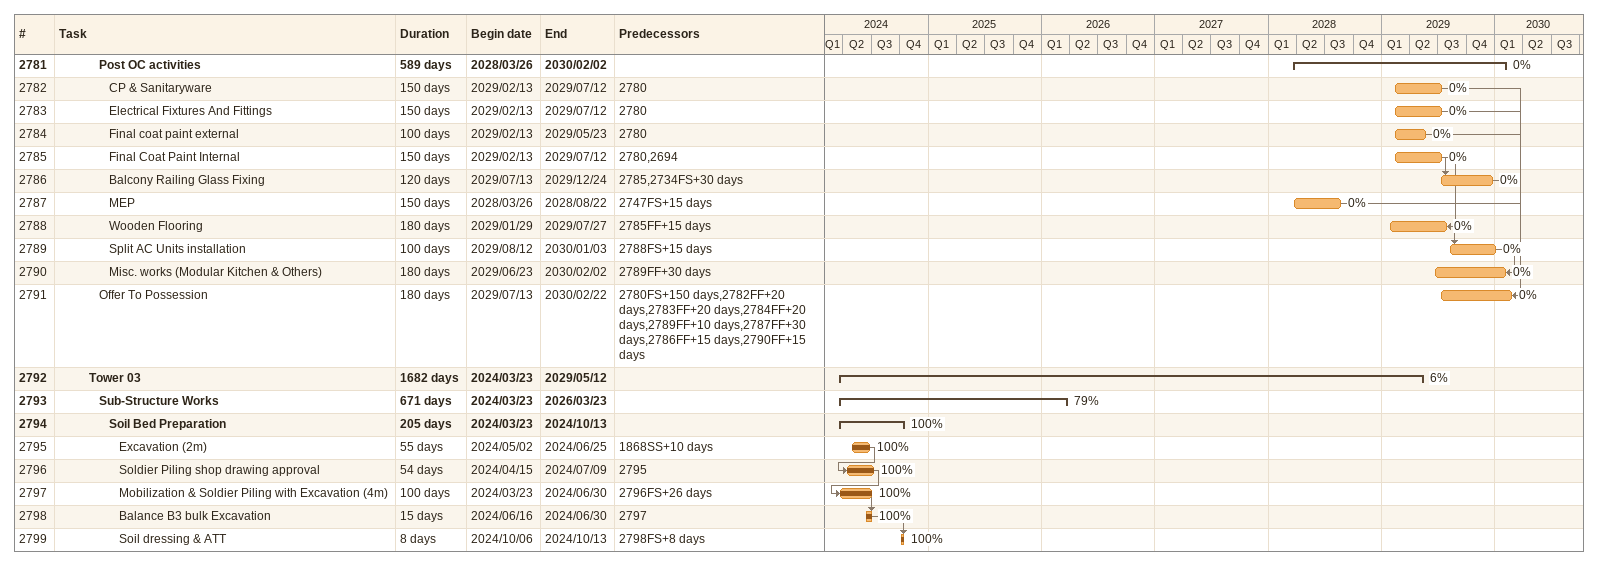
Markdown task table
| ID | Level | Task | Duration | Start | Finish | Predecessors | % complete |
|---|---|---|---|---|---|---|---|
| 2781 | 5 | **Post OC activities** | 589d | 2028-03-26 | 2030-02-02 |  | 0 |
| 2782 | 6 | CP & Sanitaryware | 150d | 2029-02-13 | 2029-07-12 | 2780 | 0 |
| 2783 | 6 | Electrical Fixtures And Fittings | 150d | 2029-02-13 | 2029-07-12 | 2780 | 0 |
| 2784 | 6 | Final coat paint external | 100d | 2029-02-13 | 2029-05-23 | 2780 | 0 |
| 2785 | 6 | Final Coat Paint Internal | 150d | 2029-02-13 | 2029-07-12 | 2780, 2694 | 0 |
| 2786 | 6 | Balcony Railing Glass Fixing | 120d | 2029-07-13 | 2029-12-24 | 2785, 2734FS+30d | 0 |
| 2787 | 6 | MEP | 150d | 2028-03-26 | 2028-08-22 | 2747FS+15d | 0 |
| 2788 | 6 | Wooden Flooring | 180d | 2029-01-29 | 2029-07-27 | 2785FF+15d | 0 |
| 2789 | 6 | Split AC Units installation | 100d | 2029-08-12 | 2030-01-03 | 2788FS+15d | 0 |
| 2790 | 6 | Misc. works (Modular Kitchen & Others) | 180d | 2029-06-23 | 2030-02-02 | 2789FF+30d | 0 |
| 2791 | 5 | Offer To Possession | 180d | 2029-07-13 | 2030-02-22 | 2780FS+150d, 2782FF+20d, 2783FF+20d, 2784FF+20d, 2789FF+10d, 2787FF+30d, 2786FF+15d, 2790FF+15d | 0 |
| 2792 | 4 | **Tower 03** | 1682d | 2024-03-23 | 2029-05-12 |  | 6 |
| 2793 | 5 | **Sub-Structure Works** | 671d | 2024-03-23 | 2026-03-23 |  | 79 |
| 2794 | 6 | **Soil Bed Preparation** | 205d | 2024-03-23 | 2024-10-13 |  | 100 |
| 2795 | 7 | Excavation (2m) | 55d | 2024-05-02 | 2024-06-25 | 1868SS+10d | 100 |
| 2796 | 7 | Soldier Piling shop drawing approval | 54d | 2024-04-15 | 2024-07-09 | 2795 | 100 |
| 2797 | 7 | Mobilization & Soldier Piling with Excavation (4m) | 100d | 2024-03-23 | 2024-06-30 | 2796FS+26d | 100 |
| 2798 | 7 | Balance B3 bulk Excavation | 15d | 2024-06-16 | 2024-06-30 | 2797 | 100 |
| 2799 | 7 | Soil dressing & ATT | 8d | 2024-10-06 | 2024-10-13 | 2798FS+8d | 100 |
